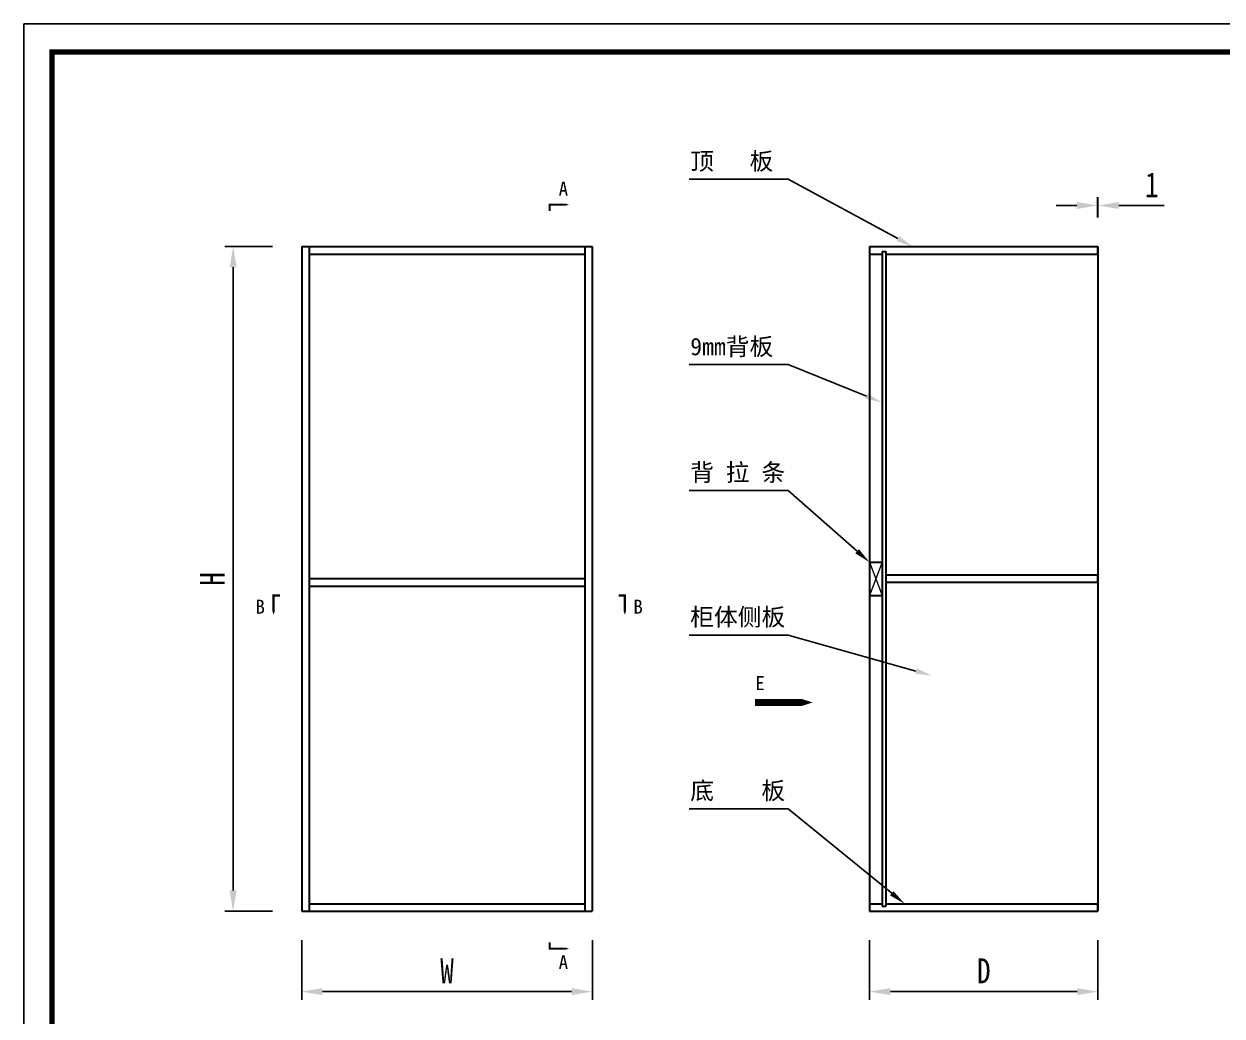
# Model space of a CAD drawing. Header units: millimetres. Extents: x 0 to 1097966, y -63096 to 223085.
# Drawn here: x 337985.2 to 338273.8, y -55028.7 to -54789.9 of the extents above; entities that cross this region are included whole.
import ezdxf
from ezdxf import colors
from ezdxf.entities.mleader import LeaderData, LeaderLine
from ezdxf.math import Vec2, Vec3

# ---------------------------------------------------------------- set-up
doc = ezdxf.new("R2010")
doc.units = ezdxf.units.MM
doc.styles.get("Standard").update_dxf_attribs({"font": 'arial.ttf'})
doc.styles.add('TEXT', font='', dxfattribs={"width": 0.8})
doc.styles.add('宋体', font='')
doc.styles.get('TEXT').set_extended_font_data('SimSun')
doc.styles.get('宋体').set_extended_font_data('SimSun')
doc.dimstyles.new('副本 (2) (2) ISO-25', dxfattribs={"dimtxt": 18, "dimasz": 13, "dimexe": 6, "dimexo": 12, "dimgap": 6, "dimtad": 1, "dimtxsty": 'TEXT', "dimcen": 2.5, "dimclrd": 5, "dimclre": 5, "dimclrt": 5, "dimadec": 0, "dimazin": 0, "dimtfac": 1, "dimtmove": 0, "dimatfit": 3, "dimldrblk": 'BOXFILLED', "dimfxl": 1.25, "dimarcsym": 0})

# ---------------------------------------------------------------- blocks, each defined once
blk = doc.blocks.new('*D379')
at = {"color": 5, "lineweight": -2, "transparency": 16777216}
for p, q in [((338052.11, -55010.47), (338052.11, -55024.82)), ((338122.11, -55010.47), (338122.11, -55024.82)), ((338057.11, -55022.82), (338117.11, -55022.82))]:
    blk.add_line(p, q, dxfattribs=at)
at = {"color": 5, "lineweight": 5, "transparency": 16777216}
for points in [[(338057.11, -55021.98), (338057.11, -55023.65), (338052.11, -55022.82)], [(338117.11, -55021.98), (338117.11, -55023.65), (338122.11, -55022.82)]]:
    blk.add_solid(points, dxfattribs=at)
at = {"layer": 'Defpoints', "color": 0, "lineweight": 5, "transparency": 16777216}
for p in [(338052.11, -55003.47), (338122.11, -55003.47), (338122.11, -55022.82)]:
    blk.add_point(p, dxfattribs=at)
at = {"color": 5, "transparency": 16777216, "insert": (338087.11, -55017.82), "char_height": 6, "attachment_point": 5, "style": 'TEXT'}
blk.add_mtext('W', dxfattribs=at)
blk = doc.blocks.new('_BoxFilled')
at = {"color": 0, "linetype": 'ByBlock', "lineweight": -2}
blk.add_line((-0.5, 0), (-1, 0), dxfattribs=at)
at = {"color": 0, "linetype": 'ByBlock'}
blk.add_solid([(-0.5, 0.5), (0.5, 0.5), (-0.5, -0.5), (0.5, -0.5)], dxfattribs=at)
blk = doc.blocks.new('*D380')
at = {"color": 5, "lineweight": -2, "transparency": 16777216}
for p, q in [((338188.89, -55010.47), (338188.89, -55024.82)), ((338243.89, -55010.47), (338243.89, -55024.82)), ((338193.89, -55022.82), (338238.89, -55022.82))]:
    blk.add_line(p, q, dxfattribs=at)
at = {"color": 5, "lineweight": 5, "transparency": 16777216}
for points in [[(338193.89, -55021.98), (338193.89, -55023.65), (338188.89, -55022.82)], [(338238.89, -55021.98), (338238.89, -55023.65), (338243.89, -55022.82)]]:
    blk.add_solid(points, dxfattribs=at)
at = {"layer": 'Defpoints', "color": 0, "lineweight": 5, "transparency": 16777216}
for p in [(338188.89, -55003.47), (338243.89, -55003.47), (338243.89, -55022.82)]:
    blk.add_point(p, dxfattribs=at)
at = {"color": 5, "transparency": 16777216, "insert": (338216.39, -55017.82), "char_height": 6, "attachment_point": 5, "style": 'TEXT'}
blk.add_mtext('D', dxfattribs=at)
blk = doc.blocks.new('*D381')
at = {"color": 5, "lineweight": -2, "transparency": 16777216}
for p, q in [((338045.11, -54843.47), (338033.59, -54843.47)), ((338035.59, -54848.47), (338035.59, -54998.47)), ((338045.11, -55003.47), (338033.59, -55003.47))]:
    blk.add_line(p, q, dxfattribs=at)
at = {"color": 5, "lineweight": 5, "transparency": 16777216}
for points in [[(338034.76, -54848.47), (338036.43, -54848.47), (338035.59, -54843.47)], [(338034.76, -54998.47), (338036.43, -54998.47), (338035.59, -55003.47)]]:
    blk.add_solid(points, dxfattribs=at)
at = {"layer": 'Defpoints', "color": 0, "lineweight": 5, "transparency": 16777216}
for p in [(338052.11, -54843.47), (338035.59, -55003.47), (338052.11, -55003.47)]:
    blk.add_point(p, dxfattribs=at)
at = {"color": 5, "transparency": 16777216, "insert": (338030.59, -54923.47), "char_height": 6, "attachment_point": 5, "rotation": 90, "style": 'TEXT'}
blk.add_mtext('H', dxfattribs=at)
blk = doc.blocks.new('*D383')
at = {"color": 5, "lineweight": -2, "transparency": 16777216}
for p, q in [((338238.79, -54833.58), (338233.79, -54833.58)), ((338243.79, -54836.47), (338243.79, -54831.58)), ((338243.79, -54833.58), (338243.89, -54833.58)), ((338243.89, -54836.47), (338243.89, -54831.58)), ((338248.89, -54833.58), (338259.84, -54833.58))]:
    blk.add_line(p, q, dxfattribs=at)
at = {"color": 5, "lineweight": 5, "transparency": 16777216}
for points in [[(338238.79, -54832.75), (338238.79, -54834.42), (338243.79, -54833.58)], [(338248.89, -54832.75), (338248.89, -54834.42), (338243.89, -54833.58)]]:
    blk.add_solid(points, dxfattribs=at)
at = {"layer": 'Defpoints', "color": 0, "lineweight": 5, "transparency": 16777216}
for p in [(338243.89, -54833.58), (338243.79, -54843.47), (338243.89, -54843.47)]:
    blk.add_point(p, dxfattribs=at)
at = {"color": 5, "transparency": 16777216, "insert": (338256.86, -54828.58), "char_height": 6, "attachment_point": 5, "style": 'TEXT'}
blk.add_mtext('1', dxfattribs=at)

msp = doc.modelspace()

# ---------------------------------------------------------------- linework, layer by layer
at = {"lineweight": 30}
for p, q in [((338052.106, -54843.468), (338052.106, -55003.468)), ((338052.106, -54843.468), (338122.106, -54843.468)), ((338053.906, -54843.468), (338053.906, -55003.468)), ((338053.906, -54845.268), (338120.306, -54845.268)), ((338120.306, -54843.468), (338120.306, -55003.468)), ((338122.106, -54843.468), (338122.106, -55003.468)), ((338188.889, -54843.468), (338243.889, -54843.468)), ((338188.889, -54843.468), (338188.889, -55003.468)), ((338188.889, -54845.268), (338191.889, -54845.268)), ((338191.889, -54844.668), (338192.789, -54844.668)), ((338191.889, -54844.668), (338191.889, -55002.268)), ((338192.789, -54844.668), (338192.789, -55002.268)), ((338192.789, -54845.268), (338243.789, -54845.268)), ((338243.789, -54843.468), (338243.789, -54845.268)), ((338243.889, -54843.468), (338243.889, -55003.468)), ((338188.889, -54919.468), (338191.889, -54919.468)), ((338243.789, -54922.568), (338192.789, -54922.568)), ((338243.789, -54922.568), (338243.789, -54924.368)), ((338120.306, -54923.468), (338053.906, -54923.468)), ((338120.306, -54925.268), (338053.906, -54925.268)), ((338243.789, -54924.368), (338192.789, -54924.368)), ((338188.889, -54927.468), (338191.889, -54927.468)), ((338052.106, -55003.468), (338122.106, -55003.468)), ((338053.906, -55001.668), (338120.306, -55001.668)), ((338188.889, -55001.668), (338191.889, -55001.668)), ((338188.889, -55003.468), (338243.889, -55003.468)), ((338191.889, -55002.268), (338192.789, -55002.268)), ((338192.789, -55001.668), (338243.789, -55001.668)), ((338243.789, -55001.668), (338243.789, -55003.468))]:
    msp.add_line(p, q, dxfattribs=at)
at = {"color": 251, "lineweight": 5, "true_color": 0x636466}
for p, q in [((338188.889, -54919.468), (338191.889, -54927.468)), ((338191.889, -54919.468), (338188.889, -54927.468))]:
    msp.add_line(p, q, dxfattribs=at)
msp.add_lwpolyline([(337985.218, -55190.838), (338552.218, -55190.838), (338552.218, -54789.888), (337985.218, -54789.888)], close=True)
at = {"const_width": 1.35}
msp.add_lwpolyline([(337991.968, -55184.088), (338545.468, -55184.088), (338545.468, -54796.638), (337991.968, -54796.638)], close=True, dxfattribs=at)
for points in [[(338116.471, -54833.393, 0, 1.08, 0), (338114.788, -54833.393, 0.54, 0.54, 0), (338111.839, -54833.393, 0.54, 0.54, 0), (338111.839, -54834.908, 0.54, 0.54, 0)], [(338045.342, -54932.088, 0, 1.08, 0), (338045.342, -54930.404, 0.54, 0.54, 0), (338045.342, -54927.456, 0.54, 0.54, 0), (338046.858, -54927.456, 0.54, 0.54, 0)], [(338129.937, -54932.088, 0, 1.08, 0), (338129.937, -54930.404, 0.54, 0.54, 0), (338129.937, -54927.456, 0.54, 0.54, 0), (338128.422, -54927.456, 0.54, 0.54, 0)], [(338175.162, -54953.218, 0, 3.24, 0), (338170.113, -54953.218, 1.62, 1.62, 0), (338161.267, -54953.218, 1.62, 1.62, 0), (338161.267, -54953.218, 1.62, 1.62, 0)], [(338116.471, -55012.492, 0, 1.08, 0), (338114.788, -55012.492, 0.54, 0.54, 0), (338111.839, -55012.492, 0.54, 0.54, 0), (338111.839, -55010.977, 0.54, 0.54, 0)]]:
    msp.add_lwpolyline(points, format="xyseb")

# ---------------------------------------------------------------- texts
at = {"color": 4, "attachment_point": 4, "style": '宋体'}
for s, insert, char_height, width in [('顶   板', (338145.693, -54823.145), 4.1923, 31.34167), ('{\\C256;A}', (338113.994, -54829.562), 3.3539, 4.17765), ('9mm背板', (338145.693, -54867.776), 4.1923, 31.34167), ('背 拉 条', (338145.693, -54898.056), 4.1923, 31.34167), ('{\\C256;B}', (338040.971, -54930.16), 3.3539, 4.17765), ('{\\C256;B}', (338131.984, -54930.16), 3.3539, 4.17765), ('柜体侧板', (338145.693, -54932.866), 4.1923, 31.34167), ('{\\C256;E}', (338161.371, -54948.562), 3.3539, 4.17765), ('底    板', (338145.693, -54974.68), 4.1923, 31.34167), ('{\\C256;A}', (338113.994, -55015.737), 3.3539, 4.17765)]:
    msp.add_mtext(s, dxfattribs=dict(at, insert=insert, char_height=char_height, width=width))

# ---------------------------------------------------------------- dimensions: what is measured, and where the dimension line sits
for base, p1, p2, text, picture, middle in [((338243.889, -54833.583), (338243.789, -54843.468), (338243.889, -54843.468), '1', '*D383', (338256.863, -54828.583)), ((338122.106, -55022.815), (338052.106, -55003.468), (338122.106, -55003.468), 'W', '*D379', (338087.106, -55017.815)), ((338243.889, -55022.815), (338188.889, -55003.468), (338243.889, -55003.468), 'D', '*D380', (338216.389, -55017.815))]:
    dim = msp.add_linear_dim(base=base, p1=p1, p2=p2, text=text, dimstyle='副本 (2) (2) ISO-25', override={"dimtxt": 6, "dimasz": 5, "dimexe": 2, "dimexo": 7, "dimgap": 2, "dimfxl": 30, "dimfxlon": 1})
    dim.commit()
    dim.dimension.update_dxf_attribs({"geometry": picture, "text_midpoint": middle})
dim = msp.add_linear_dim(base=(338035.592, -55003.468), p1=(338052.106, -54843.468), p2=(338052.106, -55003.468), angle=90, text='H', dimstyle='副本 (2) (2) ISO-25', override={"dimtxt": 6, "dimasz": 5, "dimexe": 2, "dimexo": 7, "dimgap": 2, "dimfxl": 30, "dimfxlon": 1})
dim.commit()
dim.dimension.update_dxf_attribs({"geometry": '*D381', "text_midpoint": (338030.592, -54923.468)})

# ---------------------------------------------------------------- leaders
at = {"color": 4}
ml = msp.add_multileader_mtext('Standard', dxfattribs=at)
ml.set_content('', color=4)
ml.set_leader_properties()
ml.build(insert=Vec2(0, 0))
ctx = ml.context
ctx.base_point, ctx.plane_origin = Vec3(338141.459, -54827.26), Vec3(338190.949, -54804.963)
ctx.text_align_type = 2
notes = []
notes.append((ctx, [(0, (1, 1, 0), (338169.238, -54827.26), (-1, 0), 23.779, [(0, [(338199.236, -54843.468)], 0, [])])]))
ctx.mtext.insert, ctx.mtext.alignment, ctx.mtext.flow_direction = Vec3(338143.459, -54825.26), 3, 5
ml = msp.add_multileader_mtext('Standard', dxfattribs=at)
ml.set_content('', color=4)
ml.set_leader_properties()
ml.build(insert=Vec2(0, 0))
ctx = ml.context
ctx.base_point, ctx.plane_origin = Vec3(338141.459, -54871.891), Vec3(338190.949, -54849.594)
ctx.text_align_type = 2
notes.append((ctx, [(0, (1, 1, 0), (338169.238, -54871.891), (-1, 0), 23.779, [(0, [(338191.847, -54880.969)], 0, [])])]))
ctx.mtext.insert, ctx.mtext.alignment, ctx.mtext.flow_direction = Vec3(338143.459, -54869.891), 3, 5
ml = msp.add_multileader_mtext('Standard', dxfattribs=at)
ml.set_content('', color=4)
ml.set_leader_properties()
ml.build(insert=Vec2(0, 0))
ctx = ml.context
ctx.base_point, ctx.plane_origin = Vec3(338141.459, -54902.17), Vec3(338190.949, -54879.873)
ctx.text_align_type = 2
notes.append((ctx, [(0, (1, 1, 0), (338169.238, -54902.17), (-1, 0), 23.779, [(0, [(338188.889, -54919.468)], 0, [])])]))
ctx.mtext.insert, ctx.mtext.alignment, ctx.mtext.flow_direction = Vec3(338143.459, -54900.17), 3, 5
ml = msp.add_multileader_mtext('Standard', dxfattribs=at)
ml.set_content('', color=4)
ml.set_leader_properties()
ml.build(insert=Vec2(0, 0))
ctx = ml.context
ctx.base_point, ctx.plane_origin = Vec3(338141.459, -54936.98), Vec3(338190.949, -54914.683)
ctx.text_align_type = 2
notes.append((ctx, [(0, (1, 1, 0), (338169.238, -54936.98), (-1, 0), 23.779, [(0, [(338203.886, -54946.728)], 0, [])])]))
ctx.mtext.insert, ctx.mtext.alignment, ctx.mtext.flow_direction = Vec3(338143.459, -54934.98), 3, 5
ml = msp.add_multileader_mtext('Standard', dxfattribs=at)
ml.set_content('', color=4)
ml.set_leader_properties()
ml.build(insert=Vec2(0, 0))
ctx = ml.context
ctx.base_point, ctx.plane_origin = Vec3(338141.459, -54978.795), Vec3(338190.949, -54956.498)
ctx.text_align_type = 2
notes.append((ctx, [(0, (1, 1, 0), (338169.238, -54978.795), (-1, 0), 23.779, [(0, [(338197.319, -55001.668)], 0, [])])]))
ctx.mtext.insert, ctx.mtext.alignment, ctx.mtext.flow_direction = Vec3(338143.459, -54976.795), 3, 5
for ctx, leaders in notes:
    for number, flags, end, landing, length, lines in leaders:
        leader = LeaderData()
        leader.index, (leader.has_last_leader_line, leader.has_dogleg_vector, leader.attachment_direction) = number, flags
        leader.last_leader_point, leader.dogleg_vector, leader.dogleg_length = Vec3(end), Vec3(landing), length
        for number, points, colour, breaks in lines:
            line = LeaderLine()
            line.index, line.vertices, line.color, line.breaks = number, Vec3.list(points), colors.encode_raw_color(colour), breaks
            leader.lines.append(line)
        ctx.leaders.append(leader)

doc.saveas('drawing.dxf')
